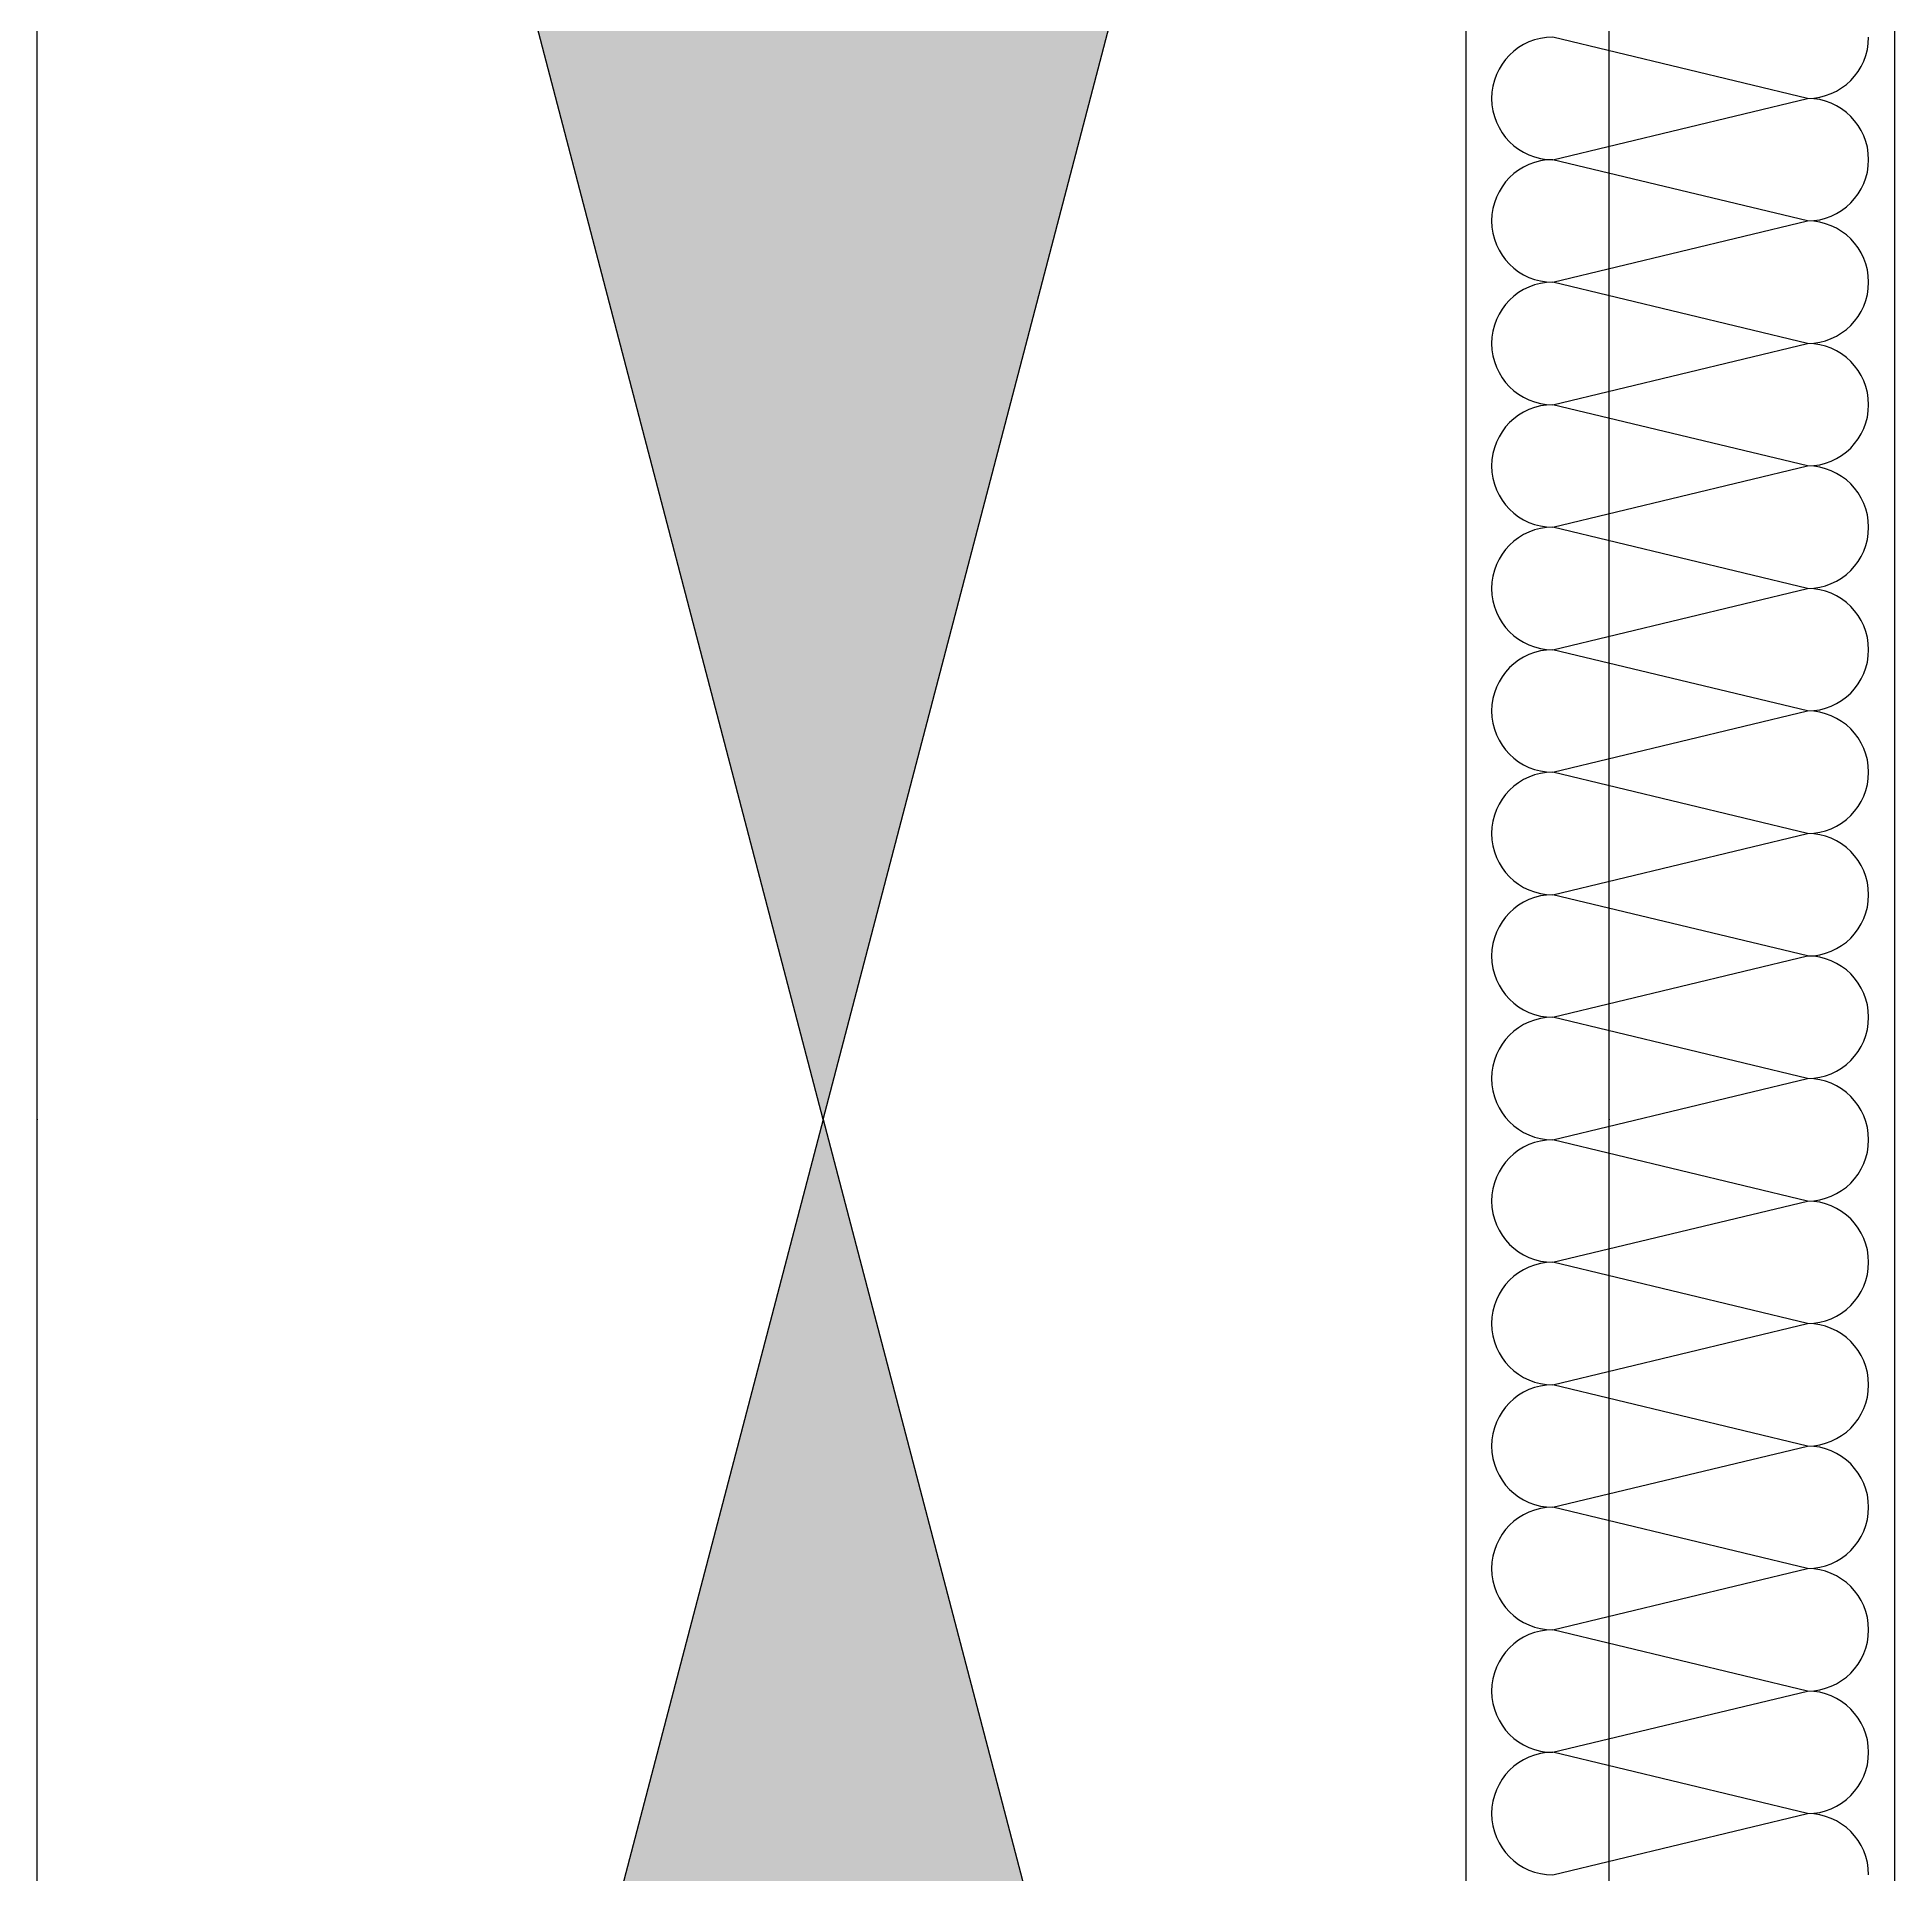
# Model space of a CAD drawing. Header units: millimetres. Extents: x -28014 to 297841, y -81741 to 47579.
# Drawn here: x 233839 to 233969, y -24101.9 to -23973.3 of the extents above; entities that cross this region are included whole.
import ezdxf
from ezdxf.enums import TextEntityAlignment as Align

# ---------------------------------------------------------------- set-up
doc = ezdxf.new("R2010")
doc.units = ezdxf.units.MM
doc.header["$MEASUREMENT"] = 0
doc.linetypes.add('DOTE', pattern=[2.42, 2, -0.2, 0.02, -0.2])
for name, color, linetype in [('A-墙体-面层', 6, 'Continuous'), ('A-注释-填充', 8, 'Continuous'), ('A-电气-洞口', 171, 'Continuous'), ('A-立面-填充1', 8, 'Continuous'), ('A-轴网-轴网', 1, 'DOTE'), ('AR9-墙线', 160, 'Continuous')]:
    doc.layers.add(name, color=color, linetype=linetype)
doc.styles.add('_TEL_ATTDEF', font='GBENOR', dxfattribs={"width": 0.8, "height": 3, "bigfont": 'GBCBIG'})
doc.styles.add('_TEL_DIM', font='', dxfattribs={"width": 0.8, "height": 3.5})
doc.styles.get('_TEL_DIM').set_extended_font_data('SimSun')

# ---------------------------------------------------------------- blocks, each defined once
blk = doc.blocks.new('$LinePat$岩棉板')
at = {"color": 0}
for p, q in [((0, -17), (12, -67)), ((12, -67), (24, -17))]:
    blk.add_line(p, q, dxfattribs=at)
for centre, start, end in [((12, -17), 0, 180), ((0, -67), 270, 0), ((24, -67), 180, 270)]:
    blk.add_arc(centre, 12, start, end, dxfattribs=at)
at = {"layer": 'Defpoints'}
blk.add_point((0, 0.15), dxfattribs=at)
at = {"layer": 'Defpoints', "color": 0}
blk.add_point((24, -84), dxfattribs=at)
blk = doc.blocks.new('$equip_U$00000241(PC214董文军)')
h = blk.add_hatch(color=256)
h.dxf.hatch_style = 1
h.paths.add_polyline_path([(-0.525, 0.275), (-0.525, 0), (0, 0.1375)])
h = blk.add_hatch(color=256)
h.dxf.hatch_style = 1
h.paths.add_polyline_path([(0.525, 0.275), (0.525, 0), (0, 0.1375)])
at = {"linetype": 'ByBlock'}
for q in [(-0.525, 0.275), (0.525, 0.275), (-0.525, 0), (0.525, 0)]:
    blk.add_line((0, 0.1375), q, dxfattribs=at)
for points in [[(0.525, 0.275), (-0.525, 0.275)], [(0.525, 0), (-0.525, 0)]]:
    blk.add_lwpolyline(points, dxfattribs=at)
for p in [(0, 0.275), (0, 0)]:
    blk.add_point(p)
at = {"color": 7, "style": '_TEL_DIM'}
for p in [(0, 0), (0.1, 0)]:
    blk.add_attdef('$TEXT$', text='', height=0.000025, dxfattribs=at).set_placement(p, align=Align.MIDDLE_CENTER)
at = {"color": 7, "style": '_TEL_DIM', "flags": 1}
for tag in ['REMARK', 'A']:
    blk.add_attdef(tag, text='', height=0.000025, dxfattribs=at).set_placement((0, 0), align=Align.MIDDLE_CENTER)
blk = doc.blocks.new('gfthy')
at = {"layer": 'A-电气-洞口'}
ref = blk.add_blockref('$equip_U$00000241(PC214董文军)', (-2275, 3810), dxfattribs=dict(at, xscale=400, yscale=400, zscale=400, rotation=270))
ref.add_attrib('$TEXT$', 'REMARK', dxfattribs={"layer": '0', "color": 7, "height": 0.01, "rotation": 90, "style": '_TEL_ATTDEF'}).set_placement((-2275, 3770), align=Align.MIDDLE_CENTER)
ref.add_attrib('$TEXT$', 'REMARK', dxfattribs={"layer": '0', "color": 7, "height": 0.01, "rotation": 90, "style": '_TEL_ATTDEF'}).set_placement((-2275, 3810), align=Align.MIDDLE_CENTER)
blk = doc.blocks.new('dfgfthy')
at = {"layer": 'A-轴网-轴网'}
blk.add_line((17741.94, 7751.65), (17741.94, 20676.96), dxfattribs=at)

msp = doc.modelspace()

# ---------------------------------------------------------------- linework, layer by layer
at = {"layer": 'A-墙体-面层', "ltscale": 0.01}
msp.add_lwpolyline([(233939.033, -24659.028), (233939.033, -24659.028), (233969.033, -24659.028), (233969.033, -23759.028), (233939.033, -23759.028)], dxfattribs=at)
at = {"layer": 'AR9-墙线'}
for p, q in [((233939.033, -24009.028), (233939.033, -23759.028)), ((233939.033, -24659.028), (233939.033, -24009.028))]:
    msp.add_line(p, q, dxfattribs=at)

# ---------------------------------------------------------------- block references
msp.add_blockref('dfgfthy', (216097.097, -35139.657))
at = {"layer": 'A-注释-填充', "xscale": 0.3571428568452381, "yscale": 0.3565137037395431, "zscale": 0.3565137037395431, "rotation": 89.9999999998073}
for p in [(233939.033, -23981.885), (233939.033, -23990.456), (233939.033, -23999.028), (233939.033, -24007.599), (233939.033, -24016.171), (233939.033, -24024.742), (233939.033, -24033.314), (233939.033, -24041.885), (233939.033, -24050.456), (233939.033, -24059.028), (233939.033, -24067.599), (233939.033, -24076.171), (233939.033, -24084.742), (233939.033, -24093.314), (233939.033, -24101.885)]:
    msp.add_blockref('$LinePat$岩棉板', p, dxfattribs=at)
at = {"layer": 'A-立面-填充1'}
msp.add_blockref('gfthy', (236114.033, -27859.028), dxfattribs=at)

doc.saveas('drawing.dxf')
